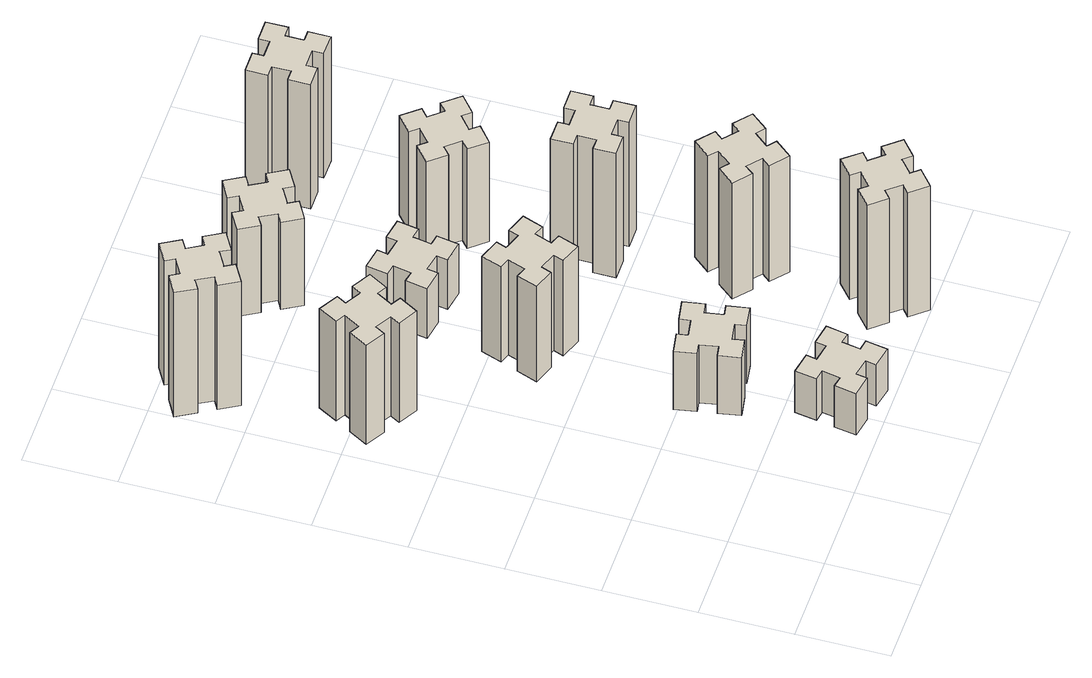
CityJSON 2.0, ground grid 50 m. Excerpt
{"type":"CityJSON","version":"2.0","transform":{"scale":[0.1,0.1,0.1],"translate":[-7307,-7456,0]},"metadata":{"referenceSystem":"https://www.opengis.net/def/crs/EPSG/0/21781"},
"CityObjects":{
"building1":{"type":"Building","attributes":{"class":"1000","function":"1000","usage":"1000","yearOfConstruction":2016,"roofType":"1000","measuredHeight":72,"storeysAboveGround":30,"storeysBelowGround":0},"geometry":[{"type":"Solid","lod":"1","boundaries":[[[[0,1,2,3,4,5,6,7,8,9,10,11,12,13,14,15,16,17,18,19]],[[17,16,20,21]],[[16,15,22,20]],[[15,14,23,22]],[[14,13,24,23]],[[13,12,25,24]],[[12,11,26,25]],[[11,10,27,26]],[[10,9,28,27]],[[9,8,29,28]],[[8,7,30,29]],[[7,6,31,30]],[[6,5,32,31]],[[5,4,33,32]],[[4,3,34,33]],[[3,2,35,34]],[[2,1,36,35]],[[1,0,37,36]],[[0,19,38,37]],[[19,18,39,38]],[[18,17,21,39]],[[24,25,26,27,28,29,30,31,32,33,34,35,36,37,38,39,21,20,22,23]]]]}]},
"building2":{"type":"Building","attributes":{"class":"1000","function":"1000","usage":"1000","yearOfConstruction":2016,"roofType":"1000","measuredHeight":30,"storeysAboveGround":30,"storeysBelowGround":0},"geometry":[{"type":"Solid","lod":"1","boundaries":[[[[40,41,42,43,44,45,46,47,48,49,50,51,52,53,54,55,56,57,58,59]],[[57,56,60,61]],[[56,55,62,60]],[[55,54,63,62]],[[54,53,64,63]],[[53,52,65,64]],[[52,51,66,65]],[[51,50,67,66]],[[50,49,68,67]],[[49,48,69,68]],[[48,47,70,69]],[[47,46,71,70]],[[46,45,72,71]],[[45,44,73,72]],[[44,43,74,73]],[[43,42,75,74]],[[42,41,76,75]],[[41,40,77,76]],[[40,59,78,77]],[[59,58,79,78]],[[58,57,61,79]],[[64,65,66,67,68,69,70,71,72,73,74,75,76,77,78,79,61,60,62,63]]]]}]},
"building3":{"type":"Building","attributes":{"class":"1000","function":"1000","usage":"1000","yearOfConstruction":2016,"roofType":"1000","measuredHeight":90,"storeysAboveGround":30,"storeysBelowGround":0},"geometry":[{"type":"Solid","lod":"1","boundaries":[[[[80,81,82,83,84,85,86,87,88,89,90,91,92,93,94,95,96,97,98,99]],[[97,96,100,101]],[[96,95,102,100]],[[95,94,103,102]],[[94,93,104,103]],[[93,92,105,104]],[[92,91,106,105]],[[91,90,107,106]],[[90,89,108,107]],[[89,88,109,108]],[[88,87,110,109]],[[87,86,111,110]],[[86,85,112,111]],[[85,84,113,112]],[[84,83,114,113]],[[83,82,115,114]],[[82,81,116,115]],[[81,80,117,116]],[[80,99,118,117]],[[99,98,119,118]],[[98,97,101,119]],[[104,105,106,107,108,109,110,111,112,113,114,115,116,117,118,119,101,100,102,103]]]]}]},
"building4":{"type":"Building","attributes":{"class":"1000","function":"1000","usage":"1000","yearOfConstruction":2016,"roofType":"1000","measuredHeight":42,"storeysAboveGround":30,"storeysBelowGround":0},"geometry":[{"type":"Solid","lod":"1","boundaries":[[[[120,121,122,123,124,125,126,127,128,129,130,131,132,133,134,135,136,137,138,139]],[[137,136,140,141]],[[136,135,142,140]],[[135,134,143,142]],[[134,133,144,143]],[[133,132,145,144]],[[132,131,146,145]],[[131,130,147,146]],[[130,129,148,147]],[[129,128,149,148]],[[128,127,150,149]],[[127,126,151,150]],[[126,125,152,151]],[[125,124,153,152]],[[124,123,154,153]],[[123,122,155,154]],[[122,121,156,155]],[[121,120,157,156]],[[120,139,158,157]],[[139,138,159,158]],[[138,137,141,159]],[[144,145,146,147,148,149,150,151,152,153,154,155,156,157,158,159,141,140,142,143]]]]}]},
"building5":{"type":"Building","attributes":{"class":"1000","function":"1000","usage":"1000","yearOfConstruction":2016,"roofType":"1000","measuredHeight":69,"storeysAboveGround":30,"storeysBelowGround":0},"geometry":[{"type":"Solid","lod":"1","boundaries":[[[[160,161,162,163,164,165,166,167,168,169,170,171,172,173,174,175,176,177,178,179]],[[177,176,180,181]],[[176,175,182,180]],[[175,174,183,182]],[[174,173,184,183]],[[173,172,185,184]],[[172,171,186,185]],[[171,170,187,186]],[[170,169,188,187]],[[169,168,189,188]],[[168,167,190,189]],[[167,166,191,190]],[[166,165,192,191]],[[165,164,193,192]],[[164,163,194,193]],[[163,162,195,194]],[[162,161,196,195]],[[161,160,197,196]],[[160,179,198,197]],[[179,178,199,198]],[[178,177,181,199]],[[184,185,186,187,188,189,190,191,192,193,194,195,196,197,198,199,181,180,182,183]]]]}]},
"building6":{"type":"Building","attributes":{"class":"1000","function":"1000","usage":"1000","yearOfConstruction":2016,"roofType":"1000","measuredHeight":36,"storeysAboveGround":30,"storeysBelowGround":0},"geometry":[{"type":"Solid","lod":"1","boundaries":[[[[200,201,202,203,204,205,206,207,208,209,210,211,212,213,214,215,216,217,218,219]],[[217,216,220,221]],[[216,215,222,220]],[[215,214,223,222]],[[214,213,224,223]],[[213,212,225,224]],[[212,211,226,225]],[[211,210,227,226]],[[210,209,228,227]],[[209,208,229,228]],[[208,207,230,229]],[[207,206,231,230]],[[206,205,232,231]],[[205,204,233,232]],[[204,203,234,233]],[[203,202,235,234]],[[202,201,236,235]],[[201,200,237,236]],[[200,219,238,237]],[[219,218,239,238]],[[218,217,221,239]],[[224,225,226,227,228,229,230,231,232,233,234,235,236,237,238,239,221,220,222,223]]]]}]},
"building7":{"type":"Building","attributes":{"class":"1000","function":"1000","usage":"1000","yearOfConstruction":2016,"roofType":"1000","measuredHeight":90,"storeysAboveGround":30,"storeysBelowGround":0},"geometry":[{"type":"Solid","lod":"1","boundaries":[[[[240,241,242,243,244,245,246,247,248,249,250,251,252,253,254,255,256,257,258,259]],[[257,256,260,261]],[[256,255,262,260]],[[255,254,263,262]],[[254,253,264,263]],[[253,252,265,264]],[[252,251,266,265]],[[251,250,267,266]],[[250,249,268,267]],[[249,248,269,268]],[[248,247,270,269]],[[247,246,271,270]],[[246,245,272,271]],[[245,244,273,272]],[[244,243,274,273]],[[243,242,275,274]],[[242,241,276,275]],[[241,240,277,276]],[[240,259,278,277]],[[259,258,279,278]],[[258,257,261,279]],[[264,265,266,267,268,269,270,271,272,273,274,275,276,277,278,279,261,260,262,263]]]]}]},
"building8":{"type":"Building","attributes":{"class":"1000","function":"1000","usage":"1000","yearOfConstruction":2016,"roofType":"1000","measuredHeight":63,"storeysAboveGround":30,"storeysBelowGround":0},"geometry":[{"type":"Solid","lod":"1","boundaries":[[[[280,281,282,283,284,285,286,287,288,289,290,291,292,293,294,295,296,297,298,299]],[[297,296,300,301]],[[296,295,302,300]],[[295,294,303,302]],[[294,293,304,303]],[[293,292,305,304]],[[292,291,306,305]],[[291,290,307,306]],[[290,289,308,307]],[[289,288,309,308]],[[288,287,310,309]],[[287,286,311,310]],[[286,285,312,311]],[[285,284,313,312]],[[284,283,314,313]],[[283,282,315,314]],[[282,281,316,315]],[[281,280,317,316]],[[280,299,318,317]],[[299,298,319,318]],[[298,297,301,319]],[[304,305,306,307,308,309,310,311,312,313,314,315,316,317,318,319,301,300,302,303]]]]}]},
"building9":{"type":"Building","attributes":{"class":"1000","function":"1000","usage":"1000","yearOfConstruction":2016,"roofType":"1000","measuredHeight":84,"storeysAboveGround":30,"storeysBelowGround":0},"geometry":[{"type":"Solid","lod":"1","boundaries":[[[[320,321,322,323,324,325,326,327,328,329,330,331,332,333,334,335,336,337,338,339]],[[337,336,340,341]],[[336,335,342,340]],[[335,334,343,342]],[[334,333,344,343]],[[333,332,345,344]],[[332,331,346,345]],[[331,330,347,346]],[[330,329,348,347]],[[329,328,349,348]],[[328,327,350,349]],[[327,326,351,350]],[[326,325,352,351]],[[325,324,353,352]],[[324,323,354,353]],[[323,322,355,354]],[[322,321,356,355]],[[321,320,357,356]],[[320,339,358,357]],[[339,338,359,358]],[[338,337,341,359]],[[344,345,346,347,348,349,350,351,352,353,354,355,356,357,358,359,341,340,342,343]]]]}]},
"building10":{"type":"Building","attributes":{"class":"1000","function":"1000","usage":"1000","yearOfConstruction":2016,"roofType":"1000","measuredHeight":90,"storeysAboveGround":30,"storeysBelowGround":0},"geometry":[{"type":"Solid","lod":"1","boundaries":[[[[360,361,362,363,364,365,366,367,368,369,370,371,372,373,374,375,376,377,378,379]],[[377,376,380,381]],[[376,375,382,380]],[[375,374,383,382]],[[374,373,384,383]],[[373,372,385,384]],[[372,371,386,385]],[[371,370,387,386]],[[370,369,388,387]],[[369,368,389,388]],[[368,367,390,389]],[[367,366,391,390]],[[366,365,392,391]],[[365,364,393,392]],[[364,363,394,393]],[[363,362,395,394]],[[362,361,396,395]],[[361,360,397,396]],[[360,379,398,397]],[[379,378,399,398]],[[378,377,381,399]],[[384,385,386,387,388,389,390,391,392,393,394,395,396,397,398,399,381,380,382,383]]]]}]},
"building11":{"type":"Building","attributes":{"class":"1000","function":"1000","usage":"1000","yearOfConstruction":2016,"roofType":"1000","measuredHeight":72,"storeysAboveGround":30,"storeysBelowGround":0},"geometry":[{"type":"Solid","lod":"1","boundaries":[[[[400,401,402,403,404,405,406,407,408,409,410,411,412,413,414,415,416,417,418,419]],[[417,416,420,421]],[[416,415,422,420]],[[415,414,423,422]],[[414,413,424,423]],[[413,412,425,424]],[[412,411,426,425]],[[411,410,427,426]],[[410,409,428,427]],[[409,408,429,428]],[[408,407,430,429]],[[407,406,431,430]],[[406,405,432,431]],[[405,404,433,432]],[[404,403,434,433]],[[403,402,435,434]],[[402,401,436,435]],[[401,400,437,436]],[[400,419,438,437]],[[419,418,439,438]],[[418,417,421,439]],[[424,425,426,427,428,429,430,431,432,433,434,435,436,437,438,439,421,420,422,423]]]]}]},
"building12":{"type":"Building","attributes":{"class":"1000","function":"1000","usage":"1000","yearOfConstruction":2016,"roofType":"1000","measuredHeight":90,"storeysAboveGround":30,"storeysBelowGround":0},"geometry":[{"type":"Solid","lod":"1","boundaries":[[[[440,441,442,443,444,445,446,447,448,449,450,451,452,453,454,455,456,457,458,459]],[[457,456,460,461]],[[456,455,462,460]],[[455,454,463,462]],[[454,453,464,463]],[[453,452,465,464]],[[452,451,466,465]],[[451,450,467,466]],[[450,449,468,467]],[[449,448,469,468]],[[448,447,470,469]],[[447,446,471,470]],[[446,445,472,471]],[[445,444,473,472]],[[444,443,474,473]],[[443,442,475,474]],[[442,441,476,475]],[[441,440,477,476]],[[440,459,478,477]],[[459,458,479,478]],[[458,457,461,479]],[[464,465,466,467,468,469,470,471,472,473,474,475,476,477,478,479,461,460,462,463]]]]}]}
},
"vertices":[
[406,2367,0],[456,2454,0],[508,2424,0],[568,2528,0],[464,2588,0],[434,2536,0],[347,2586,0],[377,2638,0],[273,2698,0],[213,2594,0],[265,2564,0],[215,2477,0],[163,2507,0],[103,2403,0],[207,2343,0],[237,2395,0],[324,2345,0],[294,2293,0],[398,2233,0],[458,2337,0],[324,2345,720],[294,2293,720],[237,2395,720],[207,2343,720],[103,2403,720],[163,2507,720],[215,2477,720],[265,2564,720],[213,2594,720],[273,2698,720],[377,2638,720],[347,2586,720],[434,2536,720],[464,2588,720],[568,2528,720],[508,2424,720],[456,2454,720],[406,2367,720],[458,2337,720],[398,2233,720],
[976,314,0],[958,215,0],[899,226,0],[878,107,0],[997,87,0],[1007,146,0],[1105,128,0],[1095,69,0],[1213,48,0],[1234,167,0],[1175,177,0],[1192,275,0],[1251,265,0],[1272,383,0],[1154,404,0],[1144,345,0],[1045,362,0],[1056,421,0],[937,442,0],[917,324,0],[1045,362,300],[1056,421,300],[1144,345,300],[1154,404,300],[1272,383,300],[1251,265,300],[1192,275,300],[1175,177,300],[1234,167,300],[1213,48,300],[1095,69,300],[1105,128,300],[1007,146,300],[997,87,300],[878,107,300],[899,226,300],[958,215,300],[976,314,300],[917,324,300],[937,442,300],
[224,3426,0],[137,3376,0],[107,3428,0],[3,3368,0],[63,3264,0],[115,3294,0],[165,3207,0],[113,3177,0],[173,3073,0],[277,3133,0],[247,3185,0],[334,3235,0],[364,3183,0],[468,3243,0],[408,3347,0],[356,3317,0],[306,3404,0],[358,3434,0],[298,3538,0],[194,3478,0],[306,3404,900],[358,3434,900],[356,3317,900],[408,3347,900],[468,3243,900],[364,3183,900],[334,3235,900],[247,3185,900],[277,3133,900],[173,3073,900],[113,3177,900],[165,3207,900],[115,3294,900],[63,3264,900],[3,3368,900],[107,3428,900],[137,3376,900],[224,3426,900],[194,3478,900],[298,3538,900],
[1005,1002,0],[907,985,0],[897,1044,0],[778,1023,0],[799,905,0],[858,915,0],[876,817,0],[817,807,0],[837,688,0],[956,709,0],[945,768,0],[1044,786,0],[1054,727,0],[1172,747,0],[1151,866,0],[1092,855,0],[1075,954,0],[1134,964,0],[1113,1082,0],[995,1061,0],[1075,954,420],[1134,964,420],[1092,855,420],[1151,866,420],[1172,747,420],[1054,727,420],[1044,786,420],[945,768,420],[956,709,420],[837,688,420],[817,807,420],[876,817,420],[858,915,420],[799,905,420],[778,1023,420],[897,1044,420],[907,985,420],[1005,1002,420],[995,1061,420],[1113,1082,420],
[1062,1741,0],[1096,1835,0],[1152,1814,0],[1193,1927,0],[1080,1968,0],[1060,1912,0],[966,1946,0],[987,2002,0],[874,2043,0],[833,1930,0],[889,1910,0],[855,1816,0],[799,1837,0],[757,1724,0],[870,1683,0],[891,1739,0],[985,1705,0],[964,1649,0],[1077,1607,0],[1118,1720,0],[985,1705,690],[964,1649,690],[891,1739,690],[870,1683,690],[757,1724,690],[799,1837,690],[855,1816,690],[889,1910,690],[833,1930,690],[874,2043,690],[987,2002,690],[966,1946,690],[1060,1912,690],[1080,1968,690],[1193,1927,690],[1152,1814,690],[1096,1835,690],[1062,1741,690],[1118,1720,690],[1077,1607,690],
[1144,2565,0],[1045,2582,0],[1056,2641,0],[937,2662,0],[917,2544,0],[976,2534,0],[958,2435,0],[899,2446,0],[878,2327,0],[997,2307,0],[1007,2366,0],[1105,2348,0],[1095,2289,0],[1213,2268,0],[1234,2387,0],[1175,2397,0],[1192,2495,0],[1251,2485,0],[1272,2603,0],[1154,2624,0],[1192,2495,360],[1251,2485,360],[1175,2397,360],[1234,2387,360],[1213,2268,360],[1095,2289,360],[1105,2348,360],[1007,2366,360],[997,2307,360],[878,2327,360],[899,2446,360],[958,2435,360],[976,2534,360],[917,2544,360],[937,2662,360],[1056,2641,360],[1045,2582,360],[1144,2565,360],[1154,2624,360],[1272,2603,360],
[1848,129,0],[1924,193,0],[1963,147,0],[2055,224,0],[1978,316,0],[1932,278,0],[1867,354,0],[1913,393,0],[1836,485,0],[1744,408,0],[1783,362,0],[1706,297,0],[1668,343,0],[1576,266,0],[1653,174,0],[1699,213,0],[1763,136,0],[1717,98,0],[1794,6,0],[1886,83,0],[1763,136,900],[1717,98,900],[1699,213,900],[1653,174,900],[1576,266,900],[1668,343,900],[1706,297,900],[1783,362,900],[1744,408,900],[1836,485,900],[1913,393,900],[1867,354,900],[1932,278,900],[1978,316,900],[2055,224,900],[1963,147,900],[1924,193,900],[1848,129,900],[1886,83,900],[1794,6,900],
[1096,3217,0],[1046,3304,0],[1098,3334,0],[1038,3438,0],[934,3378,0],[964,3326,0],[877,3276,0],[847,3328,0],[743,3268,0],[803,3164,0],[855,3194,0],[905,3107,0],[853,3077,0],[913,2973,0],[1017,3033,0],[987,3085,0],[1074,3135,0],[1104,3083,0],[1208,3143,0],[1148,3247,0],[1074,3135,630],[1104,3083,630],[987,3085,630],[1017,3033,630],[913,2973,630],[853,3077,630],[905,3107,630],[855,3194,630],[803,3164,630],[743,3268,630],[847,3328,630],[877,3276,630],[964,3326,630],[934,3378,630],[1038,3438,630],[1098,3334,630],[1046,3304,630],[1096,3217,630],[1148,3247,630],[1208,3143,630],
[1867,876,0],[1932,953,0],[1978,914,0],[2055,1006,0],[1963,1083,0],[1924,1037,0],[1848,1102,0],[1886,1148,0],[1794,1225,0],[1717,1133,0],[1763,1094,0],[1699,1018,0],[1653,1056,0],[1576,964,0],[1668,887,0],[1706,933,0],[1783,869,0],[1744,823,0],[1836,746,0],[1913,838,0],[1783,869,840],[1744,823,840],[1706,933,840],[1668,887,840],[1576,964,840],[1653,1056,840],[1699,1018,840],[1763,1094,840],[1717,1133,840],[1794,1225,840],[1886,1148,840],[1848,1102,840],[1924,1037,840],[1963,1083,840],[2055,1006,840],[1978,914,840],[1932,953,840],[1867,876,840],[1913,838,840],[1836,746,840],
[1825,1675,0],[1825,1775,0],[1885,1775,0],[1885,1895,0],[1765,1895,0],[1765,1835,0],[1665,1835,0],[1665,1895,0],[1545,1895,0],[1545,1775,0],[1605,1775,0],[1605,1675,0],[1545,1675,0],[1545,1555,0],[1665,1555,0],[1665,1615,0],[1765,1615,0],[1765,1555,0],[1885,1555,0],[1885,1675,0],[1765,1615,900],[1765,1555,900],[1665,1615,900],[1665,1555,900],[1545,1555,900],[1545,1675,900],[1605,1675,900],[1605,1775,900],[1545,1775,900],[1545,1895,900],[1665,1895,900],[1665,1835,900],[1765,1835,900],[1765,1895,900],[1885,1895,900],[1885,1775,900],[1825,1775,900],[1825,1675,900],[1885,1675,900],[1885,1555,900],
[1499,2433,0],[1563,2356,0],[1517,2318,0],[1594,2226,0],[1686,2303,0],[1648,2349,0],[1724,2413,0],[1763,2367,0],[1855,2444,0],[1778,2536,0],[1732,2498,0],[1667,2574,0],[1713,2613,0],[1636,2705,0],[1544,2628,0],[1583,2582,0],[1506,2517,0],[1468,2563,0],[1376,2486,0],[1453,2394,0],[1506,2517,720],[1468,2563,720],[1583,2582,720],[1544,2628,720],[1636,2705,720],[1713,2613,720],[1667,2574,720],[1732,2498,720],[1778,2536,720],[1855,2444,720],[1763,2367,720],[1724,2413,720],[1648,2349,720],[1686,2303,720],[1594,2226,720],[1517,2318,720],[1563,2356,720],[1499,2433,720],[1453,2394,720],[1376,2486,720],
[1665,3195,0],[1765,3195,0],[1765,3135,0],[1885,3135,0],[1885,3255,0],[1825,3255,0],[1825,3355,0],[1885,3355,0],[1885,3475,0],[1765,3475,0],[1765,3415,0],[1665,3415,0],[1665,3475,0],[1545,3475,0],[1545,3355,0],[1605,3355,0],[1605,3255,0],[1545,3255,0],[1545,3135,0],[1665,3135,0],[1605,3255,900],[1545,3255,900],[1605,3355,900],[1545,3355,900],[1545,3475,900],[1665,3475,900],[1665,3415,900],[1765,3415,900],[1765,3475,900],[1885,3475,900],[1885,3355,900],[1825,3355,900],[1825,3255,900],[1885,3255,900],[1885,3135,900],[1765,3135,900],[1765,3195,900],[1665,3195,900],[1665,3135,900],[1545,3135,900]
]}
